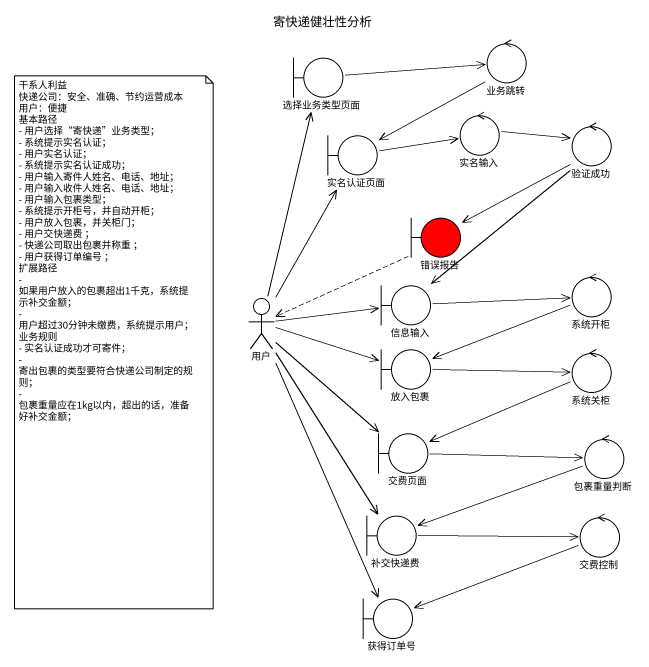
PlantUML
@startuml
title 寄快递健壮性分析
control 业务跳转
boundary 选择业务类型页面
boundary 实名认证页面
control 实名输入
control 验证成功
boundary 错误报告 #FF0000
actor 用户
boundary 信息输入
control 系统开柜
boundary 放入包裹
control 系统关柜
boundary 交费页面
control 包裹重量判断
boundary 补交快递费
control 交费控制
boundary 获得订单号
业务跳转 --> 实名认证页面
选择业务类型页面 -right-> 业务跳转
实名认证页面 -right-> 实名输入
实名输入 -right-> 验证成功
验证成功 --> 错误报告
验证成功 --> 信息输入
错误报告 .left.> 用户
用户 -up-> 选择业务类型页面
用户 -up-> 实名认证页面
用户 -right-> 信息输入
用户 -right-> 放入包裹
用户 --> 交费页面
用户 --> 补交快递费
用户 --> 获得订单号
信息输入 -right-> 系统开柜
系统开柜 -left-> 放入包裹
放入包裹 -right-> 系统关柜
系统关柜 -left-> 交费页面
交费页面 -right-> 包裹重量判断
包裹重量判断 -left-> 补交快递费
补交快递费 -right-> 交费控制
交费控制 -left-> 获得订单号
note as N1
  干系人利益
  快递公司：安全、准确、节约运营成本
  用户：便捷
  基本路径
  - 用户选择“寄快递”业务类型；
  - 系统提示实名认证；
  - 用户实名认证；
  - 系统提示实名认证成功；
  - 用户输入寄件人姓名、电话、地址；
  - 用户输入收件人姓名、电话、地址；
  - 用户输入包裹类型；
  - 系统提示开柜号，并自动开柜；
  - 用户放入包裹，并关柜门；
  - 用户交快递费 ；
  - 快递公司取出包裹并称重 ；
  - 用户获得订单编号 ；
  扩展路径
  - 如果用户放入的包裹超出1千克，系统提示补交金额；
  - 用户超过30分钟未缴费，系统提示用户；
  业务规则
  - 实名认证成功才可寄件；
  - 寄出包裹的类型要符合快递公司制定的规则；
  - 包裹重量应在1kg以内，超出的话，准备好补交金额；
end note
@enduml
